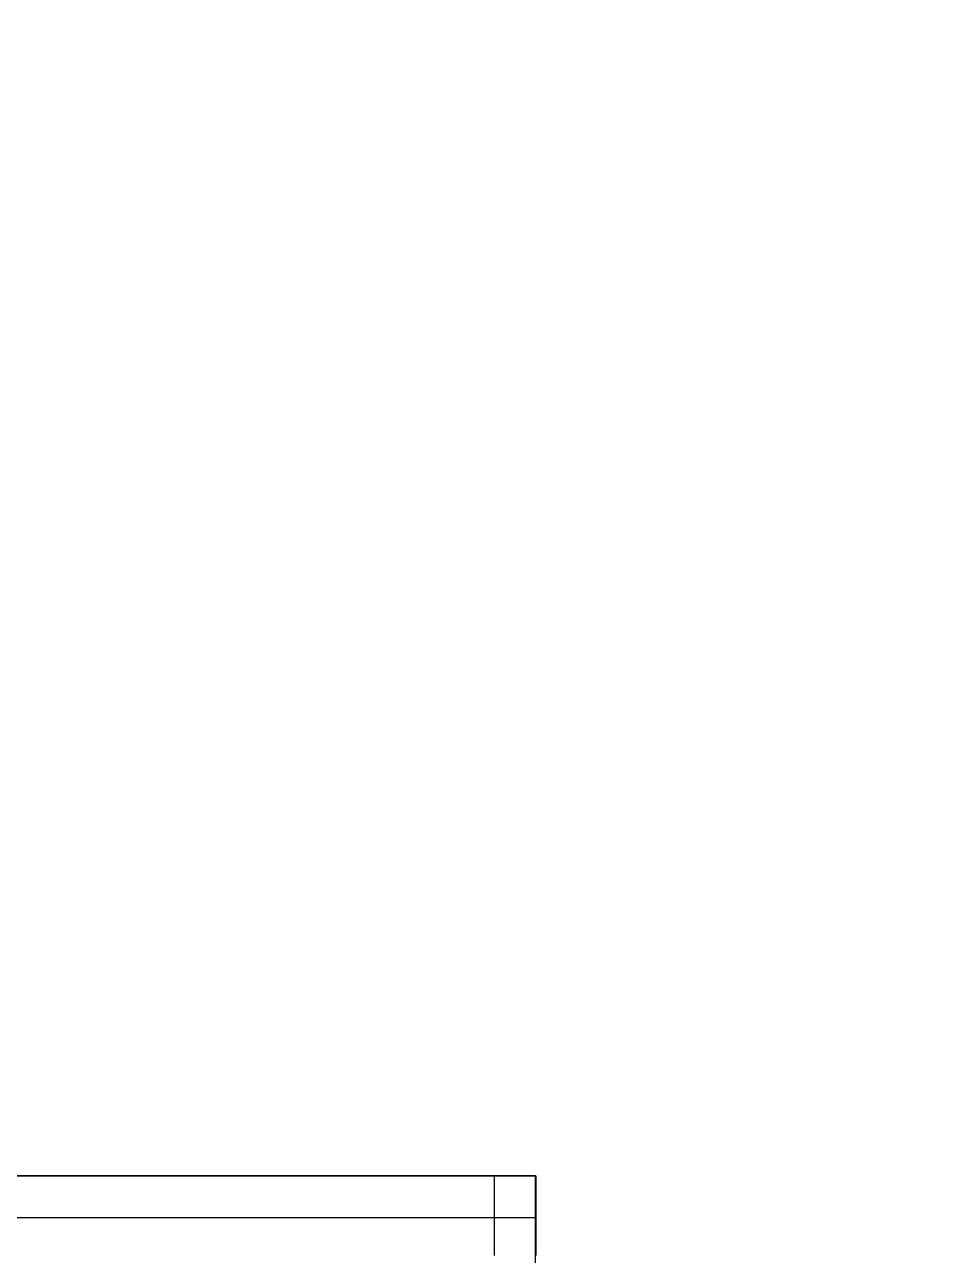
# Model space of a CAD drawing. Header units: inches. Extents: x -85907952 to 802144, y 988801 to 3125513.
# Drawn here: x 407026 to 409465, y 1045461 to 1048706 of the extents above; entities that cross this region are included whole.
import ezdxf

# ---------------------------------------------------------------- set-up
doc = ezdxf.new("R2010")
doc.units = ezdxf.units.IN
doc.header["$MEASUREMENT"] = 0
doc.layers.add('partition', color=8, linetype='Continuous')
doc.layers.add('ventilation', color=4, linetype='Continuous')

msp = doc.modelspace()

# ---------------------------------------------------------------- linework, layer by layer
at = {"layer": 'partition'}
for p, q in [((404372.7, 1045670.9), (408372.7, 1045670.9)), ((408262.7, 1045670.9), (408262.7, 1045460.9)), ((408372.7, 1045670.9), (408372.7, 1045460.9)), ((404372.7, 1045560.9), (408372.7, 1045560.9))]:
    msp.add_line(p, q, dxfattribs=at)
at = {"layer": 'ventilation'}
msp.add_lwpolyline([(405016.6, 1038523.6), (405016.6, 1038558.5), (405493.1, 1038558.5), (405493.1, 1038708.5), (405493.1, 1041555.8), (409395.9, 1041555.8), (409395.9, 1041709), (408385.7, 1041709), (408372.1, 1041709), (408372.1, 1045670.7), (404380.7, 1045670.7), (404380.7, 1048205.3), (402384.8, 1048205.3), (402371.3, 1048205.3), (402371.3, 1049522.3), (406374.5, 1049522.3), (406374.5, 1056579.1), (406374.5, 1057562.3), (410237.9, 1057562.3), (410237.9, 1056666.7), (414216, 1056666.7), (414216, 1059944.7)], dxfattribs=at)

doc.saveas('drawing.dxf')
